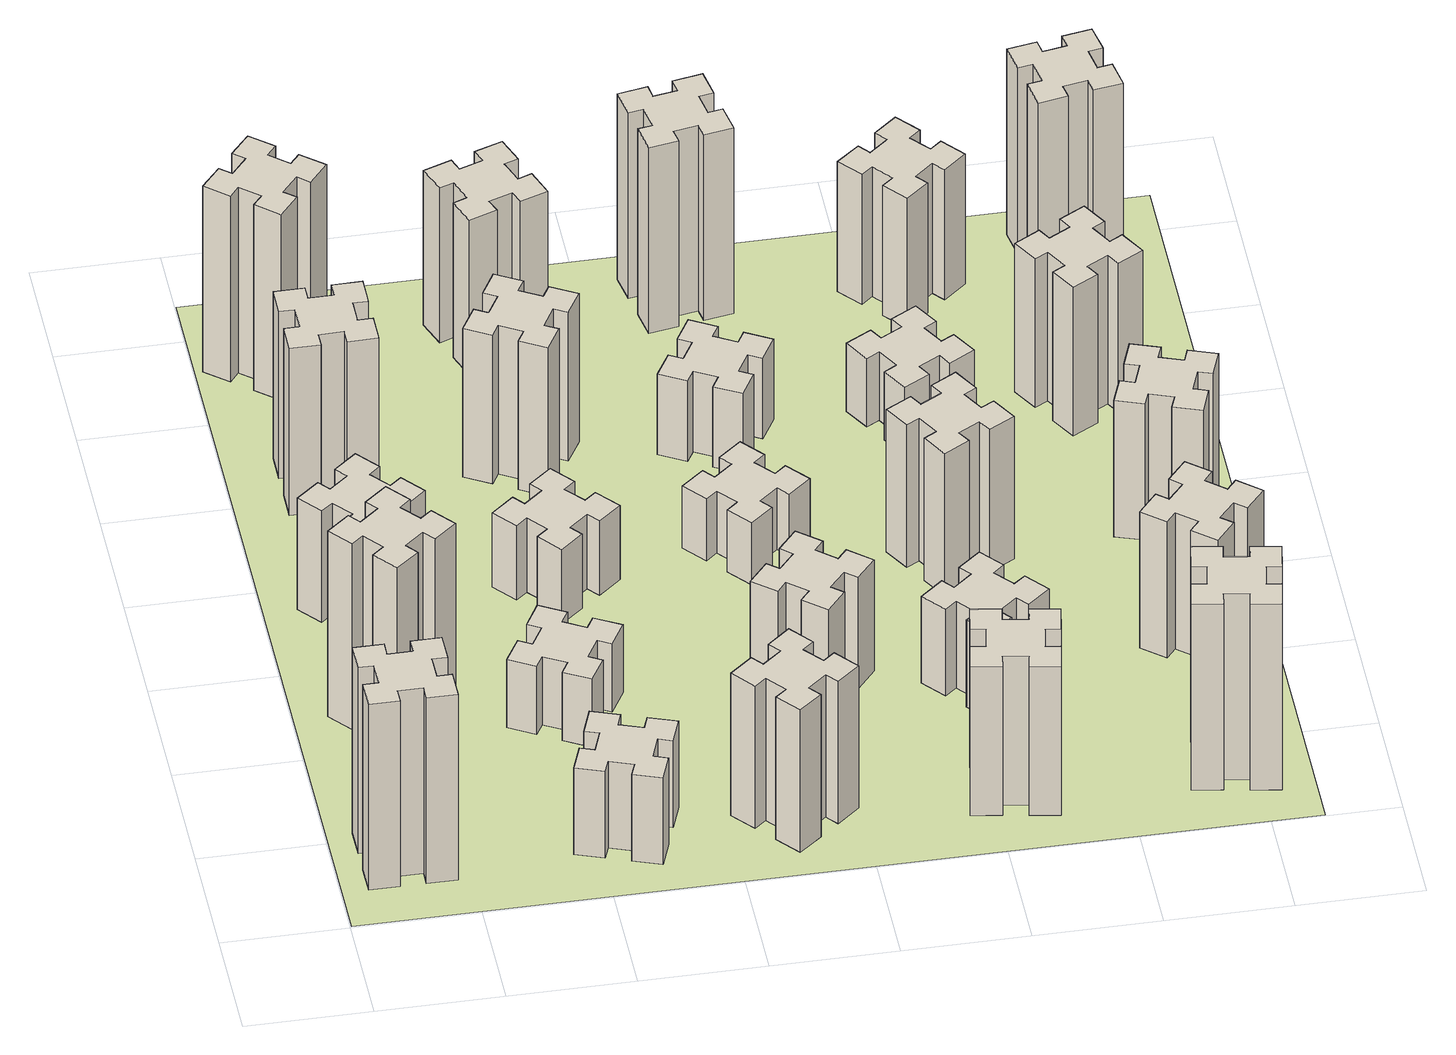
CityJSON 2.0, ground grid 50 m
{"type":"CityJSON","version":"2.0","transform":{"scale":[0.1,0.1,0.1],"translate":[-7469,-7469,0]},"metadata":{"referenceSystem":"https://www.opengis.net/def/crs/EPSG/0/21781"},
"CityObjects":{
"building1":{"type":"Building","attributes":{"class":"1000","function":"1000","usage":"1000","yearOfConstruction":2016,"roofType":"1000","measuredHeight":90,"storeysAboveGround":30,"storeysBelowGround":0},"geometry":[{"type":"Solid","lod":"1","boundaries":[[[[0,1,2,3,4,5,6,7,8,9,10,11,12,13,14,15,16,17,18,19]],[[17,16,20,21]],[[16,15,22,20]],[[15,14,23,22]],[[14,13,24,23]],[[13,12,25,24]],[[12,11,26,25]],[[11,10,27,26]],[[10,9,28,27]],[[9,8,29,28]],[[8,7,30,29]],[[7,6,31,30]],[[6,5,32,31]],[[5,4,33,32]],[[4,3,34,33]],[[3,2,35,34]],[[2,1,36,35]],[[1,0,37,36]],[[0,19,38,37]],[[19,18,39,38]],[[18,17,21,39]],[[24,25,26,27,28,29,30,31,32,33,34,35,36,37,38,39,21,20,22,23]]]]}]},
"building2":{"type":"Building","attributes":{"class":"1000","function":"1000","usage":"1000","yearOfConstruction":2016,"roofType":"1000","measuredHeight":90,"storeysAboveGround":30,"storeysBelowGround":0},"geometry":[{"type":"Solid","lod":"1","boundaries":[[[[40,41,42,43,44,45,46,47,48,49,50,51,52,53,54,55,56,57,58,59]],[[57,56,60,61]],[[56,55,62,60]],[[55,54,63,62]],[[54,53,64,63]],[[53,52,65,64]],[[52,51,66,65]],[[51,50,67,66]],[[50,49,68,67]],[[49,48,69,68]],[[48,47,70,69]],[[47,46,71,70]],[[46,45,72,71]],[[45,44,73,72]],[[44,43,74,73]],[[43,42,75,74]],[[42,41,76,75]],[[41,40,77,76]],[[40,59,78,77]],[[59,58,79,78]],[[58,57,61,79]],[[64,65,66,67,68,69,70,71,72,73,74,75,76,77,78,79,61,60,62,63]]]]}]},
"building3":{"type":"Building","attributes":{"class":"1000","function":"1000","usage":"1000","yearOfConstruction":2016,"roofType":"1000","measuredHeight":54,"storeysAboveGround":30,"storeysBelowGround":0},"geometry":[{"type":"Solid","lod":"1","boundaries":[[[[80,81,82,83,84,85,86,87,88,89,90,91,92,93,94,95,96,97,98,99]],[[97,96,100,101]],[[96,95,102,100]],[[95,94,103,102]],[[94,93,104,103]],[[93,92,105,104]],[[92,91,106,105]],[[91,90,107,106]],[[90,89,108,107]],[[89,88,109,108]],[[88,87,110,109]],[[87,86,111,110]],[[86,85,112,111]],[[85,84,113,112]],[[84,83,114,113]],[[83,82,115,114]],[[82,81,116,115]],[[81,80,117,116]],[[80,99,118,117]],[[99,98,119,118]],[[98,97,101,119]],[[104,105,106,107,108,109,110,111,112,113,114,115,116,117,118,119,101,100,102,103]]]]}]},
"building4":{"type":"Building","attributes":{"class":"1000","function":"1000","usage":"1000","yearOfConstruction":2016,"roofType":"1000","measuredHeight":81,"storeysAboveGround":30,"storeysBelowGround":0},"geometry":[{"type":"Solid","lod":"1","boundaries":[[[[120,121,122,123,124,125,126,127,128,129,130,131,132,133,134,135,136,137,138,139]],[[137,136,140,141]],[[136,135,142,140]],[[135,134,143,142]],[[134,133,144,143]],[[133,132,145,144]],[[132,131,146,145]],[[131,130,147,146]],[[130,129,148,147]],[[129,128,149,148]],[[128,127,150,149]],[[127,126,151,150]],[[126,125,152,151]],[[125,124,153,152]],[[124,123,154,153]],[[123,122,155,154]],[[122,121,156,155]],[[121,120,157,156]],[[120,139,158,157]],[[139,138,159,158]],[[138,137,141,159]],[[144,145,146,147,148,149,150,151,152,153,154,155,156,157,158,159,141,140,142,143]]]]}]},
"building5":{"type":"Building","attributes":{"class":"1000","function":"1000","usage":"1000","yearOfConstruction":2016,"roofType":"1000","measuredHeight":42,"storeysAboveGround":30,"storeysBelowGround":0},"geometry":[{"type":"Solid","lod":"1","boundaries":[[[[160,161,162,163,164,165,166,167,168,169,170,171,172,173,174,175,176,177,178,179]],[[177,176,180,181]],[[176,175,182,180]],[[175,174,183,182]],[[174,173,184,183]],[[173,172,185,184]],[[172,171,186,185]],[[171,170,187,186]],[[170,169,188,187]],[[169,168,189,188]],[[168,167,190,189]],[[167,166,191,190]],[[166,165,192,191]],[[165,164,193,192]],[[164,163,194,193]],[[163,162,195,194]],[[162,161,196,195]],[[161,160,197,196]],[[160,179,198,197]],[[179,178,199,198]],[[178,177,181,199]],[[184,185,186,187,188,189,190,191,192,193,194,195,196,197,198,199,181,180,182,183]]]]}]},
"building6":{"type":"Building","attributes":{"class":"1000","function":"1000","usage":"1000","yearOfConstruction":2016,"roofType":"1000","measuredHeight":90,"storeysAboveGround":30,"storeysBelowGround":0},"geometry":[{"type":"Solid","lod":"1","boundaries":[[[[200,201,202,203,204,205,206,207,208,209,210,211,212,213,214,215,216,217,218,219]],[[217,216,220,221]],[[216,215,222,220]],[[215,214,223,222]],[[214,213,224,223]],[[213,212,225,224]],[[212,211,226,225]],[[211,210,227,226]],[[210,209,228,227]],[[209,208,229,228]],[[208,207,230,229]],[[207,206,231,230]],[[206,205,232,231]],[[205,204,233,232]],[[204,203,234,233]],[[203,202,235,234]],[[202,201,236,235]],[[201,200,237,236]],[[200,219,238,237]],[[219,218,239,238]],[[218,217,221,239]],[[224,225,226,227,228,229,230,231,232,233,234,235,236,237,238,239,221,220,222,223]]]]}]},
"building7":{"type":"Building","attributes":{"class":"1000","function":"1000","usage":"1000","yearOfConstruction":2016,"roofType":"1000","measuredHeight":33,"storeysAboveGround":30,"storeysBelowGround":0},"geometry":[{"type":"Solid","lod":"1","boundaries":[[[[240,241,242,243,244,245,246,247,248,249,250,251,252,253,254,255,256,257,258,259]],[[257,256,260,261]],[[256,255,262,260]],[[255,254,263,262]],[[254,253,264,263]],[[253,252,265,264]],[[252,251,266,265]],[[251,250,267,266]],[[250,249,268,267]],[[249,248,269,268]],[[248,247,270,269]],[[247,246,271,270]],[[246,245,272,271]],[[245,244,273,272]],[[244,243,274,273]],[[243,242,275,274]],[[242,241,276,275]],[[241,240,277,276]],[[240,259,278,277]],[[259,258,279,278]],[[258,257,261,279]],[[264,265,266,267,268,269,270,271,272,273,274,275,276,277,278,279,261,260,262,263]]]]}]},
"building8":{"type":"Building","attributes":{"class":"1000","function":"1000","usage":"1000","yearOfConstruction":2016,"roofType":"1000","measuredHeight":36,"storeysAboveGround":30,"storeysBelowGround":0},"geometry":[{"type":"Solid","lod":"1","boundaries":[[[[280,281,282,283,284,285,286,287,288,289,290,291,292,293,294,295,296,297,298,299]],[[297,296,300,301]],[[296,295,302,300]],[[295,294,303,302]],[[294,293,304,303]],[[293,292,305,304]],[[292,291,306,305]],[[291,290,307,306]],[[290,289,308,307]],[[289,288,309,308]],[[288,287,310,309]],[[287,286,311,310]],[[286,285,312,311]],[[285,284,313,312]],[[284,283,314,313]],[[283,282,315,314]],[[282,281,316,315]],[[281,280,317,316]],[[280,299,318,317]],[[299,298,319,318]],[[298,297,301,319]],[[304,305,306,307,308,309,310,311,312,313,314,315,316,317,318,319,301,300,302,303]]]]}]},
"building9":{"type":"Building","attributes":{"class":"1000","function":"1000","usage":"1000","yearOfConstruction":2016,"roofType":"1000","measuredHeight":69,"storeysAboveGround":30,"storeysBelowGround":0},"geometry":[{"type":"Solid","lod":"1","boundaries":[[[[320,321,322,323,324,325,326,327,328,329,330,331,332,333,334,335,336,337,338,339]],[[337,336,340,341]],[[336,335,342,340]],[[335,334,343,342]],[[334,333,344,343]],[[333,332,345,344]],[[332,331,346,345]],[[331,330,347,346]],[[330,329,348,347]],[[329,328,349,348]],[[328,327,350,349]],[[327,326,351,350]],[[326,325,352,351]],[[325,324,353,352]],[[324,323,354,353]],[[323,322,355,354]],[[322,321,356,355]],[[321,320,357,356]],[[320,339,358,357]],[[339,338,359,358]],[[338,337,341,359]],[[344,345,346,347,348,349,350,351,352,353,354,355,356,357,358,359,341,340,342,343]]]]}]},
"building10":{"type":"Building","attributes":{"class":"1000","function":"1000","usage":"1000","yearOfConstruction":2016,"roofType":"1000","measuredHeight":72,"storeysAboveGround":30,"storeysBelowGround":0},"geometry":[{"type":"Solid","lod":"1","boundaries":[[[[360,361,362,363,364,365,366,367,368,369,370,371,372,373,374,375,376,377,378,379]],[[377,376,380,381]],[[376,375,382,380]],[[375,374,383,382]],[[374,373,384,383]],[[373,372,385,384]],[[372,371,386,385]],[[371,370,387,386]],[[370,369,388,387]],[[369,368,389,388]],[[368,367,390,389]],[[367,366,391,390]],[[366,365,392,391]],[[365,364,393,392]],[[364,363,394,393]],[[363,362,395,394]],[[362,361,396,395]],[[361,360,397,396]],[[360,379,398,397]],[[379,378,399,398]],[[378,377,381,399]],[[384,385,386,387,388,389,390,391,392,393,394,395,396,397,398,399,381,380,382,383]]]]}]},
"building11":{"type":"Building","attributes":{"class":"1000","function":"1000","usage":"1000","yearOfConstruction":2016,"roofType":"1000","measuredHeight":75,"storeysAboveGround":30,"storeysBelowGround":0},"geometry":[{"type":"Solid","lod":"1","boundaries":[[[[400,401,402,403,404,405,406,407,408,409,410,411,412,413,414,415,416,417,418,419]],[[417,416,420,421]],[[416,415,422,420]],[[415,414,423,422]],[[414,413,424,423]],[[413,412,425,424]],[[412,411,426,425]],[[411,410,427,426]],[[410,409,428,427]],[[409,408,429,428]],[[408,407,430,429]],[[407,406,431,430]],[[406,405,432,431]],[[405,404,433,432]],[[404,403,434,433]],[[403,402,435,434]],[[402,401,436,435]],[[401,400,437,436]],[[400,419,438,437]],[[419,418,439,438]],[[418,417,421,439]],[[424,425,426,427,428,429,430,431,432,433,434,435,436,437,438,439,421,420,422,423]]]]}]},
"building12":{"type":"Building","attributes":{"class":"1000","function":"1000","usage":"1000","yearOfConstruction":2016,"roofType":"1000","measuredHeight":54,"storeysAboveGround":30,"storeysBelowGround":0},"geometry":[{"type":"Solid","lod":"1","boundaries":[[[[440,441,442,443,444,445,446,447,448,449,450,451,452,453,454,455,456,457,458,459]],[[457,456,460,461]],[[456,455,462,460]],[[455,454,463,462]],[[454,453,464,463]],[[453,452,465,464]],[[452,451,466,465]],[[451,450,467,466]],[[450,449,468,467]],[[449,448,469,468]],[[448,447,470,469]],[[447,446,471,470]],[[446,445,472,471]],[[445,444,473,472]],[[444,443,474,473]],[[443,442,475,474]],[[442,441,476,475]],[[441,440,477,476]],[[440,459,478,477]],[[459,458,479,478]],[[458,457,461,479]],[[464,465,466,467,468,469,470,471,472,473,474,475,476,477,478,479,461,460,462,463]]]]}]},
"building13":{"type":"Building","attributes":{"class":"1000","function":"1000","usage":"1000","yearOfConstruction":2016,"roofType":"1000","measuredHeight":30,"storeysAboveGround":30,"storeysBelowGround":0},"geometry":[{"type":"Solid","lod":"1","boundaries":[[[[480,481,482,483,484,485,486,487,488,489,490,491,492,493,494,495,496,497,498,499]],[[497,496,500,501]],[[496,495,502,500]],[[495,494,503,502]],[[494,493,504,503]],[[493,492,505,504]],[[492,491,506,505]],[[491,490,507,506]],[[490,489,508,507]],[[489,488,509,508]],[[488,487,510,509]],[[487,486,511,510]],[[486,485,512,511]],[[485,484,513,512]],[[484,483,514,513]],[[483,482,515,514]],[[482,481,516,515]],[[481,480,517,516]],[[480,499,518,517]],[[499,498,519,518]],[[498,497,501,519]],[[504,505,506,507,508,509,510,511,512,513,514,515,516,517,518,519,501,500,502,503]]]]}]},
"building14":{"type":"Building","attributes":{"class":"1000","function":"1000","usage":"1000","yearOfConstruction":2016,"roofType":"1000","measuredHeight":39,"storeysAboveGround":30,"storeysBelowGround":0},"geometry":[{"type":"Solid","lod":"1","boundaries":[[[[520,521,522,523,524,525,526,527,528,529,530,531,532,533,534,535,536,537,538,539]],[[537,536,540,541]],[[536,535,542,540]],[[535,534,543,542]],[[534,533,544,543]],[[533,532,545,544]],[[532,531,546,545]],[[531,530,547,546]],[[530,529,548,547]],[[529,528,549,548]],[[528,527,550,549]],[[527,526,551,550]],[[526,525,552,551]],[[525,524,553,552]],[[524,523,554,553]],[[523,522,555,554]],[[522,521,556,555]],[[521,520,557,556]],[[520,539,558,557]],[[539,538,559,558]],[[538,537,541,559]],[[544,545,546,547,548,549,550,551,552,553,554,555,556,557,558,559,541,540,542,543]]]]}]},
"building15":{"type":"Building","attributes":{"class":"1000","function":"1000","usage":"1000","yearOfConstruction":2016,"roofType":"1000","measuredHeight":72,"storeysAboveGround":30,"storeysBelowGround":0},"geometry":[{"type":"Solid","lod":"1","boundaries":[[[[560,561,562,563,564,565,566,567,568,569,570,571,572,573,574,575,576,577,578,579]],[[577,576,580,581]],[[576,575,582,580]],[[575,574,583,582]],[[574,573,584,583]],[[573,572,585,584]],[[572,571,586,585]],[[571,570,587,586]],[[570,569,588,587]],[[569,568,589,588]],[[568,567,590,589]],[[567,566,591,590]],[[566,565,592,591]],[[565,564,593,592]],[[564,563,594,593]],[[563,562,595,594]],[[562,561,596,595]],[[561,560,597,596]],[[560,579,598,597]],[[579,578,599,598]],[[578,577,581,599]],[[584,585,586,587,588,589,590,591,592,593,594,595,596,597,598,599,581,580,582,583]]]]}]},
"building16":{"type":"Building","attributes":{"class":"1000","function":"1000","usage":"1000","yearOfConstruction":2016,"roofType":"1000","measuredHeight":90,"storeysAboveGround":30,"storeysBelowGround":0},"geometry":[{"type":"Solid","lod":"1","boundaries":[[[[600,601,602,603,604,605,606,607,608,609,610,611,612,613,614,615,616,617,618,619]],[[617,616,620,621]],[[616,615,622,620]],[[615,614,623,622]],[[614,613,624,623]],[[613,612,625,624]],[[612,611,626,625]],[[611,610,627,626]],[[610,609,628,627]],[[609,608,629,628]],[[608,607,630,629]],[[607,606,631,630]],[[606,605,632,631]],[[605,604,633,632]],[[604,603,634,633]],[[603,602,635,634]],[[602,601,636,635]],[[601,600,637,636]],[[600,619,638,637]],[[619,618,639,638]],[[618,617,621,639]],[[624,625,626,627,628,629,630,631,632,633,634,635,636,637,638,639,621,620,622,623]]]]}]},
"building17":{"type":"Building","attributes":{"class":"1000","function":"1000","usage":"1000","yearOfConstruction":2016,"roofType":"1000","measuredHeight":42,"storeysAboveGround":30,"storeysBelowGround":0},"geometry":[{"type":"Solid","lod":"1","boundaries":[[[[640,641,642,643,644,645,646,647,648,649,650,651,652,653,654,655,656,657,658,659]],[[657,656,660,661]],[[656,655,662,660]],[[655,654,663,662]],[[654,653,664,663]],[[653,652,665,664]],[[652,651,666,665]],[[651,650,667,666]],[[650,649,668,667]],[[649,648,669,668]],[[648,647,670,669]],[[647,646,671,670]],[[646,645,672,671]],[[645,644,673,672]],[[644,643,674,673]],[[643,642,675,674]],[[642,641,676,675]],[[641,640,677,676]],[[640,659,678,677]],[[659,658,679,678]],[[658,657,661,679]],[[664,665,666,667,668,669,670,671,672,673,674,675,676,677,678,679,661,660,662,663]]]]}]},
"building18":{"type":"Building","attributes":{"class":"1000","function":"1000","usage":"1000","yearOfConstruction":2016,"roofType":"1000","measuredHeight":69,"storeysAboveGround":30,"storeysBelowGround":0},"geometry":[{"type":"Solid","lod":"1","boundaries":[[[[680,681,682,683,684,685,686,687,688,689,690,691,692,693,694,695,696,697,698,699]],[[697,696,700,701]],[[696,695,702,700]],[[695,694,703,702]],[[694,693,704,703]],[[693,692,705,704]],[[692,691,706,705]],[[691,690,707,706]],[[690,689,708,707]],[[689,688,709,708]],[[688,687,710,709]],[[687,686,711,710]],[[686,685,712,711]],[[685,684,713,712]],[[684,683,714,713]],[[683,682,715,714]],[[682,681,716,715]],[[681,680,717,716]],[[680,699,718,717]],[[699,698,719,718]],[[698,697,701,719]],[[704,705,706,707,708,709,710,711,712,713,714,715,716,717,718,719,701,700,702,703]]]]}]},
"building19":{"type":"Building","attributes":{"class":"1000","function":"1000","usage":"1000","yearOfConstruction":2016,"roofType":"1000","measuredHeight":33,"storeysAboveGround":30,"storeysBelowGround":0},"geometry":[{"type":"Solid","lod":"1","boundaries":[[[[720,721,722,723,724,725,726,727,728,729,730,731,732,733,734,735,736,737,738,739]],[[737,736,740,741]],[[736,735,742,740]],[[735,734,743,742]],[[734,733,744,743]],[[733,732,745,744]],[[732,731,746,745]],[[731,730,747,746]],[[730,729,748,747]],[[729,728,749,748]],[[728,727,750,749]],[[727,726,751,750]],[[726,725,752,751]],[[725,724,753,752]],[[724,723,754,753]],[[723,722,755,754]],[[722,721,756,755]],[[721,720,757,756]],[[720,739,758,757]],[[739,738,759,758]],[[738,737,741,759]],[[744,745,746,747,748,749,750,751,752,753,754,755,756,757,758,759,741,740,742,743]]]]}]},
"building20":{"type":"Building","attributes":{"class":"1000","function":"1000","usage":"1000","yearOfConstruction":2016,"roofType":"1000","measuredHeight":90,"storeysAboveGround":30,"storeysBelowGround":0},"geometry":[{"type":"Solid","lod":"1","boundaries":[[[[760,761,762,763,764,765,766,767,768,769,770,771,772,773,774,775,776,777,778,779]],[[777,776,780,781]],[[776,775,782,780]],[[775,774,783,782]],[[774,773,784,783]],[[773,772,785,784]],[[772,771,786,785]],[[771,770,787,786]],[[770,769,788,787]],[[769,768,789,788]],[[768,767,790,789]],[[767,766,791,790]],[[766,765,792,791]],[[765,764,793,792]],[[764,763,794,793]],[[763,762,795,794]],[[762,761,796,795]],[[761,760,797,796]],[[760,779,798,797]],[[779,778,799,798]],[[778,777,781,799]],[[784,785,786,787,788,789,790,791,792,793,794,795,796,797,798,799,781,780,782,783]]]]}]},
"building21":{"type":"Building","attributes":{"class":"1000","function":"1000","usage":"1000","yearOfConstruction":2016,"roofType":"1000","measuredHeight":63,"storeysAboveGround":30,"storeysBelowGround":0},"geometry":[{"type":"Solid","lod":"1","boundaries":[[[[800,801,802,803,804,805,806,807,808,809,810,811,812,813,814,815,816,817,818,819]],[[817,816,820,821]],[[816,815,822,820]],[[815,814,823,822]],[[814,813,824,823]],[[813,812,825,824]],[[812,811,826,825]],[[811,810,827,826]],[[810,809,828,827]],[[809,808,829,828]],[[808,807,830,829]],[[807,806,831,830]],[[806,805,832,831]],[[805,804,833,832]],[[804,803,834,833]],[[803,802,835,834]],[[802,801,836,835]],[[801,800,837,836]],[[800,819,838,837]],[[819,818,839,838]],[[818,817,821,839]],[[824,825,826,827,828,829,830,831,832,833,834,835,836,837,838,839,821,820,822,823]]]]}]},
"building22":{"type":"Building","attributes":{"class":"1000","function":"1000","usage":"1000","yearOfConstruction":2016,"roofType":"1000","measuredHeight":66,"storeysAboveGround":30,"storeysBelowGround":0},"geometry":[{"type":"Solid","lod":"1","boundaries":[[[[840,841,842,843,844,845,846,847,848,849,850,851,852,853,854,855,856,857,858,859]],[[857,856,860,861]],[[856,855,862,860]],[[855,854,863,862]],[[854,853,864,863]],[[853,852,865,864]],[[852,851,866,865]],[[851,850,867,866]],[[850,849,868,867]],[[849,848,869,868]],[[848,847,870,869]],[[847,846,871,870]],[[846,845,872,871]],[[845,844,873,872]],[[844,843,874,873]],[[843,842,875,874]],[[842,841,876,875]],[[841,840,877,876]],[[840,859,878,877]],[[859,858,879,878]],[[858,857,861,879]],[[864,865,866,867,868,869,870,871,872,873,874,875,876,877,878,879,861,860,862,863]]]]}]},
"building23":{"type":"Building","attributes":{"class":"1000","function":"1000","usage":"1000","yearOfConstruction":2016,"roofType":"1000","measuredHeight":66,"storeysAboveGround":30,"storeysBelowGround":0},"geometry":[{"type":"Solid","lod":"1","boundaries":[[[[880,881,882,883,884,885,886,887,888,889,890,891,892,893,894,895,896,897,898,899]],[[897,896,900,901]],[[896,895,902,900]],[[895,894,903,902]],[[894,893,904,903]],[[893,892,905,904]],[[892,891,906,905]],[[891,890,907,906]],[[890,889,908,907]],[[889,888,909,908]],[[888,887,910,909]],[[887,886,911,910]],[[886,885,912,911]],[[885,884,913,912]],[[884,883,914,913]],[[883,882,915,914]],[[882,881,916,915]],[[881,880,917,916]],[[880,899,918,917]],[[899,898,919,918]],[[898,897,901,919]],[[904,905,906,907,908,909,910,911,912,913,914,915,916,917,918,919,901,900,902,903]]]]}]},
"building24":{"type":"Building","attributes":{"class":"1000","function":"1000","usage":"1000","yearOfConstruction":2016,"roofType":"1000","measuredHeight":72,"storeysAboveGround":30,"storeysBelowGround":0},"geometry":[{"type":"Solid","lod":"1","boundaries":[[[[920,921,922,923,924,925,926,927,928,929,930,931,932,933,934,935,936,937,938,939]],[[937,936,940,941]],[[936,935,942,940]],[[935,934,943,942]],[[934,933,944,943]],[[933,932,945,944]],[[932,931,946,945]],[[931,930,947,946]],[[930,929,948,947]],[[929,928,949,948]],[[928,927,950,949]],[[927,926,951,950]],[[926,925,952,951]],[[925,924,953,952]],[[924,923,954,953]],[[923,922,955,954]],[[922,921,956,955]],[[921,920,957,956]],[[920,939,958,957]],[[939,938,959,958]],[[938,937,941,959]],[[944,945,946,947,948,949,950,951,952,953,954,955,956,957,958,959,941,940,942,943]]]]}]},
"building25":{"type":"Building","attributes":{"class":"1000","function":"1000","usage":"1000","yearOfConstruction":2016,"roofType":"1000","measuredHeight":90,"storeysAboveGround":30,"storeysBelowGround":0},"geometry":[{"type":"Solid","lod":"1","boundaries":[[[[960,961,962,963,964,965,966,967,968,969,970,971,972,973,974,975,976,977,978,979]],[[977,976,980,981]],[[976,975,982,980]],[[975,974,983,982]],[[974,973,984,983]],[[973,972,985,984]],[[972,971,986,985]],[[971,970,987,986]],[[970,969,988,987]],[[969,968,989,988]],[[968,967,990,989]],[[967,966,991,990]],[[966,965,992,991]],[[965,964,993,992]],[[964,963,994,993]],[[963,962,995,994]],[[962,961,996,995]],[[961,960,997,996]],[[960,979,998,997]],[[979,978,999,998]],[[978,977,981,999]],[[984,985,986,987,988,989,990,991,992,993,994,995,996,997,998,999,981,980,982,983]]]]}]},
"landuse1":{"type":"LandUse","attributes":{"name":"plot1","function":"1010"},"geometry":[{"type":"MultiSurface","lod":"1","boundaries":[[[1000,1001,1002,1003]]]}]}
},
"vertices":[
[165,425,0],[165,325,0],[105,325,0],[105,205,0],[225,205,0],[225,265,0],[325,265,0],[325,205,0],[445,205,0],[445,325,0],[385,325,0],[385,425,0],[445,425,0],[445,545,0],[325,545,0],[325,485,0],[225,485,0],[225,545,0],[105,545,0],[105,425,0],[225,485,900],[225,545,900],[325,485,900],[325,545,900],[445,545,900],[445,425,900],[385,425,900],[385,325,900],[445,325,900],[445,205,900],[325,205,900],[325,265,900],[225,265,900],[225,205,900],[105,205,900],[105,325,900],[165,325,900],[165,425,900],[105,425,900],[105,545,900],
[492,1248,0],[427,1324,0],[473,1363,0],[396,1455,0],[304,1378,0],[343,1332,0],[266,1267,0],[228,1313,0],[136,1236,0],[213,1144,0],[259,1183,0],[323,1106,0],[277,1068,0],[354,976,0],[446,1053,0],[408,1099,0],[484,1163,0],[523,1117,0],[615,1194,0],[538,1286,0],[484,1163,900],[523,1117,900],[408,1099,900],[446,1053,900],[354,976,900],[277,1068,900],[323,1106,900],[259,1183,900],[213,1144,900],[136,1236,900],[228,1313,900],[266,1267,900],[343,1332,900],[304,1378,900],[396,1455,900],[473,1363,900],[427,1324,900],[492,1248,900],[538,1286,900],[615,1194,900],
[492,1888,0],[427,1964,0],[473,2003,0],[396,2095,0],[304,2018,0],[343,1972,0],[266,1907,0],[228,1953,0],[136,1876,0],[213,1784,0],[259,1823,0],[323,1746,0],[277,1708,0],[354,1616,0],[446,1693,0],[408,1739,0],[484,1803,0],[523,1757,0],[615,1834,0],[538,1926,0],[484,1803,540],[523,1757,540],[408,1739,540],[446,1693,540],[354,1616,540],[277,1708,540],[323,1746,540],[259,1823,540],[213,1784,540],[136,1876,540],[228,1953,540],[266,1907,540],[343,1972,540],[304,2018,540],[396,2095,540],[473,2003,540],[427,1964,540],[492,1888,540],[538,1926,540],[615,1834,540],
[485,2545,0],[485,2645,0],[545,2645,0],[545,2765,0],[425,2765,0],[425,2705,0],[325,2705,0],[325,2765,0],[205,2765,0],[205,2645,0],[265,2645,0],[265,2545,0],[205,2545,0],[205,2425,0],[325,2425,0],[325,2485,0],[425,2485,0],[425,2425,0],[545,2425,0],[545,2545,0],[425,2485,810],[425,2425,810],[325,2485,810],[325,2425,810],[205,2425,810],[205,2545,810],[265,2545,810],[265,2645,810],[205,2645,810],[205,2765,810],[325,2765,810],[325,2705,810],[425,2705,810],[425,2765,810],[545,2765,810],[545,2645,810],[485,2645,810],[485,2545,810],[545,2545,810],[545,2425,810],
[1029,460,0],[995,366,0],[939,387,0],[897,274,0],[1010,233,0],[1031,289,0],[1125,255,0],[1104,199,0],[1217,157,0],[1258,270,0],[1202,291,0],[1236,385,0],[1292,364,0],[1333,477,0],[1220,518,0],[1200,462,0],[1106,496,0],[1127,552,0],[1014,593,0],[973,480,0],[1106,496,420],[1127,552,420],[1200,462,420],[1220,518,420],[1333,477,420],[1292,364,420],[1236,385,420],[1202,291,420],[1258,270,420],[1217,157,420],[1104,199,420],[1125,255,420],[1031,289,420],[1010,233,420],[897,274,420],[939,387,420],[995,366,420],[1029,460,420],[973,480,420],[1014,593,420],
[384,3387,0],[308,3452,0],[346,3498,0],[254,3575,0],[177,3483,0],[223,3444,0],[159,3368,0],[113,3406,0],[36,3314,0],[128,3237,0],[166,3283,0],[243,3219,0],[204,3173,0],[296,3096,0],[373,3188,0],[327,3226,0],[392,3303,0],[438,3264,0],[515,3356,0],[423,3433,0],[392,3303,900],[438,3264,900],[327,3226,900],[373,3188,900],[296,3096,900],[204,3173,900],[243,3219,900],[166,3283,900],[128,3237,900],[36,3314,900],[113,3406,900],[159,3368,900],[223,3444,900],[177,3483,900],[254,3575,900],[346,3498,900],[308,3452,900],[384,3387,900],[423,3433,900],[515,3356,900],
[1086,1017,0],[1136,1104,0],[1188,1074,0],[1248,1178,0],[1144,1238,0],[1114,1186,0],[1027,1236,0],[1057,1288,0],[953,1348,0],[893,1244,0],[945,1214,0],[895,1127,0],[843,1157,0],[783,1053,0],[887,993,0],[917,1045,0],[1004,995,0],[974,943,0],[1078,883,0],[1138,987,0],[1004,995,330],[974,943,330],[917,1045,330],[887,993,330],[783,1053,330],[843,1157,330],[895,1127,330],[945,1214,330],[893,1244,330],[953,1348,330],[1057,1288,330],[1027,1236,330],[1114,1186,330],[1144,1238,330],[1248,1178,330],[1188,1074,330],[1136,1104,330],[1086,1017,330],[1138,987,330],[1078,883,330],
[1083,1972,0],[1006,1907,0],[968,1953,0],[876,1876,0],[953,1784,0],[999,1823,0],[1063,1746,0],[1017,1708,0],[1094,1616,0],[1186,1693,0],[1148,1739,0],[1224,1803,0],[1263,1757,0],[1355,1834,0],[1278,1926,0],[1232,1888,0],[1167,1964,0],[1213,2003,0],[1136,2095,0],[1044,2018,0],[1167,1964,360],[1213,2003,360],[1232,1888,360],[1278,1926,360],[1355,1834,360],[1263,1757,360],[1224,1803,360],[1148,1739,360],[1186,1693,360],[1094,1616,360],[1017,1708,360],[1063,1746,360],[999,1823,360],[953,1784,360],[876,1876,360],[968,1953,360],[1006,1907,360],[1083,1972,360],[1044,2018,360],[1136,2095,360],
[1639,343,0],[1703,266,0],[1657,228,0],[1734,136,0],[1826,213,0],[1788,259,0],[1864,323,0],[1903,277,0],[1995,354,0],[1918,446,0],[1872,408,0],[1807,484,0],[1853,523,0],[1776,615,0],[1684,538,0],[1723,492,0],[1646,427,0],[1608,473,0],[1516,396,0],[1593,304,0],[1646,427,690],[1608,473,690],[1723,492,690],[1684,538,690],[1776,615,690],[1853,523,690],[1807,484,690],[1872,408,690],[1918,446,690],[1995,354,690],[1903,277,690],[1864,323,690],[1788,259,690],[1826,213,690],[1734,136,690],[1657,228,690],[1703,266,690],[1639,343,690],[1593,304,690],[1516,396,690],
[1214,2666,0],[1127,2716,0],[1157,2768,0],[1053,2828,0],[993,2724,0],[1045,2694,0],[995,2607,0],[943,2637,0],[883,2533,0],[987,2473,0],[1017,2525,0],[1104,2475,0],[1074,2423,0],[1178,2363,0],[1238,2467,0],[1186,2497,0],[1236,2584,0],[1288,2554,0],[1348,2658,0],[1244,2718,0],[1236,2584,720],[1288,2554,720],[1186,2497,720],[1238,2467,720],[1178,2363,720],[1074,2423,720],[1104,2475,720],[1017,2525,720],[987,2473,720],[883,2533,720],[943,2637,720],[995,2607,720],[1045,2694,720],[993,2724,720],[1053,2828,720],[1157,2768,720],[1127,2716,720],[1214,2666,720],[1244,2718,720],[1348,2658,720],
[1125,3456,0],[1031,3422,0],[1010,3478,0],[897,3437,0],[939,3324,0],[995,3345,0],[1029,3251,0],[973,3230,0],[1014,3117,0],[1127,3159,0],[1106,3215,0],[1200,3249,0],[1220,3193,0],[1333,3234,0],[1292,3347,0],[1236,3326,0],[1202,3420,0],[1258,3440,0],[1217,3553,0],[1104,3512,0],[1202,3420,750],[1258,3440,750],[1236,3326,750],[1292,3347,750],[1333,3234,750],[1220,3193,750],[1200,3249,750],[1106,3215,750],[1127,3159,750],[1014,3117,750],[973,3230,750],[1029,3251,750],[995,3345,750],[939,3324,750],[897,3437,750],[1010,3478,750],[1031,3422,750],[1125,3456,750],[1104,3512,750],[1217,3553,750],
[1846,1063,0],[1923,999,0],[1884,953,0],[1976,876,0],[2053,968,0],[2007,1006,0],[2072,1083,0],[2118,1044,0],[2195,1136,0],[2103,1213,0],[2064,1167,0],[1988,1232,0],[2026,1278,0],[1934,1355,0],[1857,1263,0],[1903,1224,0],[1839,1148,0],[1793,1186,0],[1716,1094,0],[1808,1017,0],[1839,1148,540],[1793,1186,540],[1903,1224,540],[1857,1263,540],[1934,1355,540],[2026,1278,540],[1988,1232,540],[2064,1167,540],[2103,1213,540],[2195,1136,540],[2118,1044,540],[2072,1083,540],[2007,1006,540],[2053,968,540],[1976,876,540],[1884,953,540],[1923,999,540],[1846,1063,540],[1808,1017,540],[1716,1094,540],
[1972,1988,0],[1907,2064,0],[1953,2103,0],[1876,2195,0],[1784,2118,0],[1823,2072,0],[1746,2007,0],[1708,2053,0],[1616,1976,0],[1693,1884,0],[1739,1923,0],[1803,1846,0],[1757,1808,0],[1834,1716,0],[1926,1793,0],[1888,1839,0],[1964,1903,0],[2003,1857,0],[2095,1934,0],[2018,2026,0],[1964,1903,300],[2003,1857,300],[1888,1839,300],[1926,1793,300],[1834,1716,300],[1757,1808,300],[1803,1846,300],[1739,1923,300],[1693,1884,300],[1616,1976,300],[1708,2053,300],[1746,2007,300],[1823,2072,300],[1784,2118,300],[1876,2195,300],[1953,2103,300],[1907,2064,300],[1972,1988,300],[2018,2026,300],[2095,1934,300],
[1926,2497,0],[1976,2584,0],[2028,2554,0],[2088,2658,0],[1984,2718,0],[1954,2666,0],[1867,2716,0],[1897,2768,0],[1793,2828,0],[1733,2724,0],[1785,2694,0],[1735,2607,0],[1683,2637,0],[1623,2533,0],[1727,2473,0],[1757,2525,0],[1844,2475,0],[1814,2423,0],[1918,2363,0],[1978,2467,0],[1844,2475,390],[1814,2423,390],[1757,2525,390],[1727,2473,390],[1623,2533,390],[1683,2637,390],[1735,2607,390],[1785,2694,390],[1733,2724,390],[1793,2828,390],[1897,2768,390],[1867,2716,390],[1954,2666,390],[1984,2718,390],[2088,2658,390],[2028,2554,390],[1976,2584,390],[1926,2497,390],[1978,2467,390],[1918,2363,390],
[2496,444,0],[2478,345,0],[2419,356,0],[2398,237,0],[2517,217,0],[2527,276,0],[2625,258,0],[2615,199,0],[2733,178,0],[2754,297,0],[2695,307,0],[2712,405,0],[2771,395,0],[2792,513,0],[2674,534,0],[2664,475,0],[2565,492,0],[2576,551,0],[2457,572,0],[2437,454,0],[2565,492,720],[2576,551,720],[2664,475,720],[2674,534,720],[2792,513,720],[2771,395,720],[2712,405,720],[2695,307,720],[2754,297,720],[2733,178,720],[2615,199,720],[2625,258,720],[2527,276,720],[2517,217,720],[2398,237,720],[2419,356,720],[2478,345,720],[2496,444,720],[2437,454,720],[2457,572,720],
[1972,3405,0],[1955,3504,0],[2014,3514,0],[1993,3632,0],[1875,3611,0],[1885,3552,0],[1787,3535,0],[1777,3594,0],[1658,3573,0],[1679,3455,0],[1738,3465,0],[1756,3367,0],[1697,3357,0],[1717,3238,0],[1836,3259,0],[1825,3318,0],[1924,3336,0],[1934,3277,0],[2052,3297,0],[2031,3416,0],[1924,3336,900],[1934,3277,900],[1825,3318,900],[1836,3259,900],[1717,3238,900],[1697,3357,900],[1756,3367,900],[1738,3465,900],[1679,3455,900],[1658,3573,900],[1777,3594,900],[1787,3535,900],[1885,3552,900],[1875,3611,900],[1993,3632,900],[2014,3514,900],[1955,3504,900],[1972,3405,900],[2031,3416,900],[2052,3297,900],
[2628,899,0],[2704,963,0],[2743,917,0],[2835,994,0],[2758,1086,0],[2712,1048,0],[2647,1124,0],[2693,1163,0],[2616,1255,0],[2524,1178,0],[2563,1132,0],[2486,1067,0],[2448,1113,0],[2356,1036,0],[2433,944,0],[2479,983,0],[2543,906,0],[2497,868,0],[2574,776,0],[2666,853,0],[2543,906,420],[2497,868,420],[2479,983,420],[2433,944,420],[2356,1036,420],[2448,1113,420],[2486,1067,420],[2563,1132,420],[2524,1178,420],[2616,1255,420],[2693,1163,420],[2647,1124,420],[2712,1048,420],[2758,1086,420],[2835,994,420],[2743,917,420],[2704,963,420],[2628,899,420],[2666,853,420],[2574,776,420],
[2716,1767,0],[2666,1854,0],[2718,1884,0],[2658,1988,0],[2554,1928,0],[2584,1876,0],[2497,1826,0],[2467,1878,0],[2363,1818,0],[2423,1714,0],[2475,1744,0],[2525,1657,0],[2473,1627,0],[2533,1523,0],[2637,1583,0],[2607,1635,0],[2694,1685,0],[2724,1633,0],[2828,1693,0],[2768,1797,0],[2694,1685,690],[2724,1633,690],[2607,1635,690],[2637,1583,690],[2533,1523,690],[2473,1627,690],[2525,1657,690],[2475,1744,690],[2423,1714,690],[2363,1818,690],[2467,1878,690],[2497,1826,690],[2584,1876,690],[2554,1928,690],[2658,1988,690],[2718,1884,690],[2666,1854,690],[2716,1767,690],[2768,1797,690],[2828,1693,690],
[2607,2475,0],[2694,2525,0],[2724,2473,0],[2828,2533,0],[2768,2637,0],[2716,2607,0],[2666,2694,0],[2718,2724,0],[2658,2828,0],[2554,2768,0],[2584,2716,0],[2497,2666,0],[2467,2718,0],[2363,2658,0],[2423,2554,0],[2475,2584,0],[2525,2497,0],[2473,2467,0],[2533,2363,0],[2637,2423,0],[2525,2497,330],[2473,2467,330],[2475,2584,330],[2423,2554,330],[2363,2658,330],[2467,2718,330],[2497,2666,330],[2584,2716,330],[2554,2768,330],[2658,2828,330],[2718,2724,330],[2666,2694,330],[2716,2607,330],[2768,2637,330],[2828,2533,330],[2724,2473,330],[2694,2525,330],[2607,2475,330],[2637,2423,330],[2533,2363,330],
[3504,475,0],[3405,492,0],[3416,551,0],[3297,572,0],[3277,454,0],[3336,444,0],[3318,345,0],[3259,356,0],[3238,237,0],[3357,217,0],[3367,276,0],[3465,258,0],[3455,199,0],[3573,178,0],[3594,297,0],[3535,307,0],[3552,405,0],[3611,395,0],[3632,513,0],[3514,534,0],[3552,405,900],[3611,395,900],[3535,307,900],[3594,297,900],[3573,178,900],[3455,199,900],[3465,258,900],[3367,276,900],[3357,217,900],[3238,237,900],[3259,356,900],[3318,345,900],[3336,444,900],[3277,454,900],[3297,572,900],[3416,551,900],[3405,492,900],[3504,475,900],[3514,534,900],[3632,513,900],
[2812,3368,0],[2747,3444,0],[2793,3483,0],[2716,3575,0],[2624,3498,0],[2663,3452,0],[2586,3387,0],[2548,3433,0],[2456,3356,0],[2533,3264,0],[2579,3303,0],[2643,3226,0],[2597,3188,0],[2674,3096,0],[2766,3173,0],[2728,3219,0],[2804,3283,0],[2843,3237,0],[2935,3314,0],[2858,3406,0],[2804,3283,630],[2843,3237,630],[2728,3219,630],[2766,3173,630],[2674,3096,630],[2597,3188,630],[2643,3226,630],[2579,3303,630],[2533,3264,630],[2456,3356,630],[2548,3433,630],[2586,3387,630],[2663,3452,630],[2624,3498,630],[2716,3575,630],[2793,3483,630],[2747,3444,630],[2812,3368,630],[2858,3406,630],[2935,3314,630],
[3544,1167,0],[3468,1232,0],[3506,1278,0],[3414,1355,0],[3337,1263,0],[3383,1224,0],[3319,1148,0],[3273,1186,0],[3196,1094,0],[3288,1017,0],[3326,1063,0],[3403,999,0],[3364,953,0],[3456,876,0],[3533,968,0],[3487,1006,0],[3552,1083,0],[3598,1044,0],[3675,1136,0],[3583,1213,0],[3552,1083,660],[3598,1044,660],[3487,1006,660],[3533,968,660],[3456,876,660],[3364,953,660],[3403,999,660],[3326,1063,660],[3288,1017,660],[3196,1094,660],[3273,1186,660],[3319,1148,660],[3383,1224,660],[3337,1263,660],[3414,1355,660],[3506,1278,660],[3468,1232,660],[3544,1167,660],[3583,1213,660],[3675,1136,660],
[3520,1942,0],[3426,1976,0],[3447,2032,0],[3334,2073,0],[3293,1960,0],[3349,1940,0],[3315,1846,0],[3259,1867,0],[3217,1754,0],[3330,1713,0],[3351,1769,0],[3445,1735,0],[3424,1679,0],[3537,1637,0],[3578,1750,0],[3522,1771,0],[3556,1865,0],[3612,1844,0],[3653,1957,0],[3540,1998,0],[3556,1865,660],[3612,1844,660],[3522,1771,660],[3578,1750,660],[3537,1637,660],[3424,1679,660],[3445,1735,660],[3351,1769,660],[3330,1713,660],[3217,1754,660],[3259,1867,660],[3315,1846,660],[3349,1940,660],[3293,1960,660],[3334,2073,660],[3447,2032,660],[3426,1976,660],[3520,1942,660],[3540,1998,660],[3653,1957,660],
[3247,2475,0],[3334,2525,0],[3364,2473,0],[3468,2533,0],[3408,2637,0],[3356,2607,0],[3306,2694,0],[3358,2724,0],[3298,2828,0],[3194,2768,0],[3224,2716,0],[3137,2666,0],[3107,2718,0],[3003,2658,0],[3063,2554,0],[3115,2584,0],[3165,2497,0],[3113,2467,0],[3173,2363,0],[3277,2423,0],[3165,2497,720],[3113,2467,720],[3115,2584,720],[3063,2554,720],[3003,2658,720],[3107,2718,720],[3137,2666,720],[3224,2716,720],[3194,2768,720],[3298,2828,720],[3358,2724,720],[3306,2694,720],[3356,2607,720],[3408,2637,720],[3468,2533,720],[3364,2473,720],[3334,2525,720],[3247,2475,720],[3277,2423,720],[3173,2363,720],
[3218,3465,0],[3236,3367,0],[3177,3357,0],[3197,3238,0],[3316,3259,0],[3305,3318,0],[3404,3336,0],[3414,3277,0],[3532,3297,0],[3511,3416,0],[3452,3405,0],[3435,3504,0],[3494,3514,0],[3473,3632,0],[3355,3611,0],[3365,3552,0],[3267,3535,0],[3257,3594,0],[3138,3573,0],[3159,3455,0],[3267,3535,900],[3257,3594,900],[3365,3552,900],[3355,3611,900],[3473,3632,900],[3494,3514,900],[3435,3504,900],[3452,3405,900],[3511,3416,900],[3532,3297,900],[3414,3277,900],[3404,3336,900],[3305,3318,900],[3316,3259,900],[3197,3238,900],[3177,3357,900],[3236,3367,900],[3218,3465,900],[3159,3455,900],[3138,3573,900],
[5,3705,0],[3705,3705,0],[3705,5,0],[5,5,0]
]}
